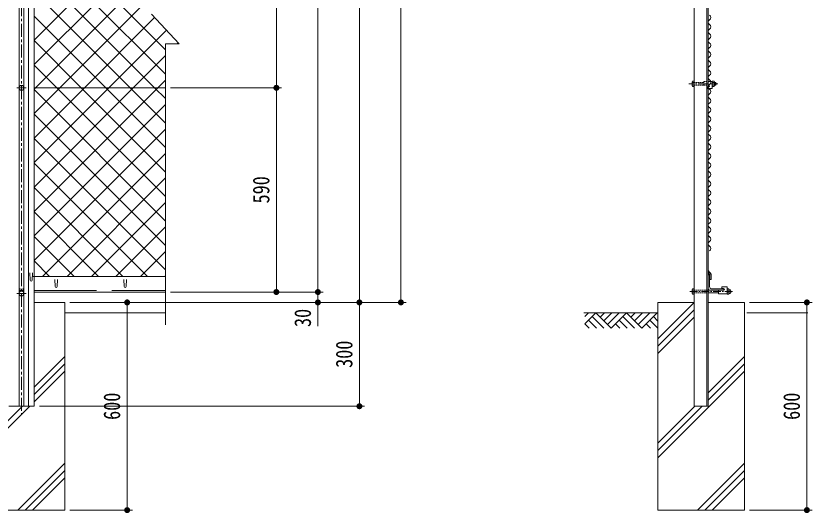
# Model space of a CAD drawing. Units: millimetres, scale not verified. Extents: x -4455 to 4455, y -3150 to 3150.
# Drawn here: x -1509 to 793, y -867 to 570 of the extents above; entities that cross this region are included whole.
import ezdxf
from ezdxf.enums import TextEntityAlignment as Align

# ---------------------------------------------------------------- set-up
doc = ezdxf.new("R2010")
doc.units = ezdxf.units.MM
doc.header["$LTSCALE"] = 30
for name, pattern in [('DASHED', [7.5, 6, -1.5]), ('USER1', [2, 1.25, -0.25, 0.25, -0.25]), ('USER2', [0.1875, 0.125, -0.0625]), ('USER3', [4, 2.5, -0.5, 0.5, -0.5]), ('USER4', [1.125, 0.75, -0.125, 0.125, -0.125])]:
    doc.linetypes.add(name, pattern=pattern)
for name, color, linetype, lineweight in [('0-1_D-STR2', 2, 'Continuous', 13), ('0-2_D-STR1', 1, 'Continuous', 18), ('0-3_D-STR-DIM', 4, 'Continuous', 13), ('0-4_D-BMK', 2, 'USER4', 13), ('0-5_8部品', 7, 'Continuous', 9), ('0-6_D-STR3', 3, 'Continuous', 13), ('0-7_GL', 7, 'Continuous', 9), ('0-9_0', 1, 'Continuous', 18), ('0-B_SUNPOU', 1, 'Continuous', 18), ('0-C_7詳細', 3, 'Continuous', 18), ('0-E_1部材', 7, 'Continuous', 9), ('0-F_4基礎', 4, 'Continuous', 18)]:
    doc.layers.add(name, color=color, linetype=linetype, lineweight=lineweight)
doc.styles.add('ＭＳ ゴシック', font='')
doc.styles.get('ＭＳ ゴシック').set_extended_font_data('MS Gothic')

# ---------------------------------------------------------------- blocks, each defined once
blk = doc.blocks.new('M1')
at = {"layer": '0-B_SUNPOU'}
blk.add_line((-7.5, 0), (-57.86, 0), dxfattribs=at)
for points in [[(0, 0), (-7.5, 0), (-7.44, 0.94)], [(0, 0), (-7.44, -0.94), (-7.5, 0)], [(0, 0), (-7.44, 0.94), (-7.26, 1.87)], [(0, 0), (-7.26, -1.87), (-7.44, -0.94)], [(0, 0), (-7.26, 1.87), (-6.97, 2.76)], [(0, 0), (-6.97, -2.76), (-7.26, -1.87)], [(0, 0), (-6.97, 2.76), (-6.57, 3.61)], [(0, 0), (-6.57, -3.61), (-6.97, -2.76)], [(0, 0), (-6.57, 3.61), (-6.07, 4.41)], [(0, 0), (-6.07, -4.41), (-6.57, -3.61)], [(0, 0), (-6.07, 4.41), (-5.47, 5.13)], [(0, 0), (-5.47, -5.13), (-6.07, -4.41)], [(0, 0), (-5.47, 5.13), (-4.78, 5.78)], [(0, 0), (-4.78, -5.78), (-5.47, -5.13)], [(0, 0), (-4.78, 5.78), (-4.02, 6.33)], [(0, 0), (-4.02, -6.33), (-4.78, -5.78)], [(0, 0), (-4.02, 6.33), (-3.19, 6.79)], [(0, 0), (-3.19, -6.79), (-4.02, -6.33)], [(0, 0), (-3.19, 6.79), (-2.32, 7.13)], [(0, 0), (-2.32, -7.13), (-3.19, -6.79)], [(0, 0), (-2.32, 7.13), (-1.41, 7.37)], [(0, 0), (-1.41, -7.37), (-2.32, -7.13)], [(0, 0), (-1.41, 7.37), (-0.47, 7.49)], [(0, 0), (-0.47, -7.49), (-1.41, -7.37)], [(0, 0), (-0.47, 7.49), (0.47, 7.49)], [(0, 0), (0.47, -7.49), (-0.47, -7.49)], [(0, 0), (0.47, 7.49), (1.41, 7.37)], [(0, 0), (1.41, 7.37), (2.32, 7.13)], [(0, 0), (2.32, 7.13), (3.19, 6.79)], [(0, 0), (3.19, 6.79), (4.02, 6.33)], [(0, 0), (4.02, 6.33), (4.78, 5.78)], [(0, 0), (4.78, 5.78), (5.47, 5.13)], [(0, 0), (5.47, 5.13), (6.07, 4.41)], [(0, 0), (6.07, 4.41), (6.57, 3.61)], [(0, 0), (6.57, 3.61), (6.97, 2.76)], [(0, 0), (6.97, 2.76), (7.26, 1.87)], [(0, 0), (7.26, 1.87), (7.44, 0.94)], [(0, 0), (7.44, 0.94), (7.5, 0)], [(0, 0), (1.41, -7.37), (0.47, -7.49)], [(0, 0), (2.32, -7.13), (1.41, -7.37)], [(0, 0), (3.19, -6.79), (2.32, -7.13)], [(0, 0), (4.02, -6.33), (3.19, -6.79)], [(0, 0), (4.78, -5.78), (4.02, -6.33)], [(0, 0), (5.47, -5.13), (4.78, -5.78)], [(0, 0), (6.07, -4.41), (5.47, -5.13)], [(0, 0), (6.57, -3.61), (6.07, -4.41)], [(0, 0), (6.97, -2.76), (6.57, -3.61)], [(0, 0), (7.26, -1.87), (6.97, -2.76)], [(0, 0), (7.44, -0.94), (7.26, -1.87)], [(0, 0), (7.5, 0), (7.44, -0.94)]]:
    blk.add_solid(points, dxfattribs=at)
blk = doc.blocks.new('GL-マーク')
at = {"layer": '0-9_0'}
for p, q in [((-418.12, -21.21), (-396.91, 0)), ((-418.12, -63.64), (-354.48, 0)), ((-354.48, 0), (-265.86, -88.62)), ((-304.52, 0), (-329.5, -24.98)), ((-262.09, 0), (-308.29, -46.2)), ((-219.67, 0), (-287.08, -67.41)), ((-177.24, 0), (-265.86, -88.62)), ((-177.24, 0), (-88.62, -88.62)), ((-127.28, 0), (-152.26, -24.98)), ((-84.85, 0), (-131.05, -46.19)), ((-42.43, 0), (-109.83, -67.41)), ((0, 0), (-88.62, -88.62)), ((-396.91, -42.43), (-350.71, -88.62)), ((-375.7, -21.21), (-308.29, -88.62)), ((-219.67, -42.43), (-173.47, -88.62)), ((-198.45, -21.21), (-131.05, -88.62)), ((3.77, -88.62), (-42.43, -42.43)), ((4.99, -47.42), (-21.21, -21.21)), ((-418.12, -63.64), (-393.14, -88.62)), ((-240.88, -63.64), (-215.9, -88.62)), ((-38.66, -88.62), (-63.64, -63.64))]:
    blk.add_line(p, q, dxfattribs=at)

msp = doc.modelspace()

# ---------------------------------------------------------------- linework, layer by layer
at = {"layer": '0-1_D-STR2'}
for p, q in [((-1456.74, 499.59), (-1077.08, 879.25)), ((-1077.08, 472.07), (-1456.74, 851.73)), ((-1456.74, 428.88), (-1077.08, 808.54)), ((-1077.08, 401.36), (-1456.74, 781.02)), ((-1452.93, 361.98), (-1077.08, 737.83)), ((-1382.22, 361.98), (-1077.08, 667.12)), ((-1179.12, 361.98), (-1456.74, 639.6)), ((-1249.83, 361.98), (-1456.74, 568.89)), ((-1320.55, 361.98), (-1456.74, 498.18)), ((-1043.49, 488.58), (-1040.17, 491.9)), ((-1391.26, 361.98), (-1456.74, 427.47)), ((-1456.74, 358.17), (-1452.93, 361.98)), ((-1456.74, 287.46), (-1382.22, 361.98)), ((-1077.08, -22.9), (-1456.74, 356.76)), ((-1077.08, 47.81), (-1391.26, 361.98)), ((-1077.08, 118.52), (-1320.55, 361.98)), ((-1077.08, 189.23), (-1249.83, 361.98)), ((-1077.08, 259.94), (-1179.12, 361.98)), ((-1456.74, -66.1), (-1077.08, 313.57)), ((-1077.08, -93.61), (-1456.74, 286.05)), ((-1456.74, -136.81), (-1077.08, 242.86)), ((-1077.08, -164.32), (-1456.74, 215.34)), ((-1432.24, -183.02), (-1077.08, 172.15)), ((-1129.1, -183.02), (-1456.74, 144.63)), ((-1361.53, -183.02), (-1077.08, 101.43)), ((-1199.81, -183.02), (-1456.74, 73.92)), ((-1290.82, -183.02), (-1077.08, 30.72)), ((-1270.52, -183.02), (-1456.74, 3.21)), ((-1220.11, -183.02), (-1077.08, -39.99)), ((-1341.23, -183.02), (-1456.74, -67.5)), ((-1149.4, -183.02), (-1077.08, -110.7)), ((-1411.94, -183.02), (-1456.74, -138.21)), ((-1078.69, -183.02), (-1077.08, -181.41))]:
    msp.add_line(p, q, dxfattribs=at)
at = {"layer": '0-1_D-STR2', "color": 7, "lineweight": 9}
msp.add_line((-1456.74, 361.98), (-1077.08, 361.98), dxfattribs=at)
at = {"layer": '0-1_D-STR2'}
for points in [[(-1077.08, 330.65), (-1108.41, 361.98), (-1456.74, 710.31)], [(-1456.74, 216.75), (-1311.51, 361.98), (-1108.25, 565.24)], [(-1456.74, 146.04), (-1240.8, 361.98), (-1074.21, 528.57)], [(-1456.74, 75.33), (-1170.09, 361.98), (-1077.08, 454.99)], [(-1456.74, 4.61), (-1099.38, 361.98), (-1077.08, 384.28)]]:
    msp.add_lwpolyline(points, dxfattribs=at)
for centre, start, end in [((499.9, 551.35), 118.07249, 241.92751), ((492.79, 564.69), 298.07249, 61.92751), ((499.9, 524.69), 118.07249, 241.92751), ((492.79, 538.02), 298.07249, 61.92751), ((492.79, 511.35), 298.07249, 61.92751), ((499.9, 498.02), 118.07249, 241.92751), ((492.79, 484.69), 298.07249, 61.92751), ((499.9, 471.35), 118.07249, 241.92751), ((492.79, 458.02), 298.07249, 61.92751), ((499.9, 444.69), 118.07249, 241.92751), ((492.79, 431.35), 298.07249, 61.92751), ((499.9, 418.02), 118.07249, 241.92751), ((499.9, 391.35), 118.07249, 241.92751), ((492.79, 404.69), 298.07249, 61.92751), ((499.9, 364.69), 118.07249, 241.92751), ((492.79, 378.02), 298.07249, 61.92751), ((492.79, 351.35), 298.07249, 61.92751), ((499.9, 338.02), 118.07249, 241.92751), ((492.79, 324.69), 298.07249, 61.92751), ((499.9, 311.35), 118.07249, 241.92751), ((492.79, 298.02), 298.07249, 61.92751), ((499.9, 284.69), 118.07249, 241.92751), ((492.79, 271.35), 298.07249, 61.92751), ((499.9, 258.02), 118.07249, 241.92751), ((499.9, 231.35), 118.07249, 241.92751), ((492.79, 244.69), 298.07249, 61.92751), ((499.9, 204.69), 118.07249, 241.92751), ((492.79, 218.02), 298.07249, 61.92751), ((499.9, 178.02), 118.07249, 241.92751), ((492.79, 191.35), 298.07249, 61.92751), ((492.79, 164.69), 298.07249, 61.92751), ((499.9, 151.35), 118.07249, 241.92751), ((492.79, 138.02), 298.07249, 61.92751), ((499.9, 124.69), 118.07249, 241.92751), ((492.79, 111.35), 298.07249, 61.92751), ((499.9, 98.02), 118.07249, 241.92751), ((499.9, 71.35), 118.07249, 241.92751), ((492.79, 84.69), 298.07249, 61.92751), ((499.9, 44.69), 118.07249, 241.92751), ((492.79, 58.02), 298.07249, 61.92751), ((499.9, 18.02), 118.07249, 241.92751), ((492.79, 31.35), 298.07249, 61.92751), ((492.79, 4.69), 298.07249, 61.92751), ((499.9, -8.65), 118.07249, 241.92751), ((492.79, -21.98), 298.07249, 61.92751), ((499.9, -35.31), 118.07249, 241.92751), ((492.79, -48.65), 298.07249, 61.92751), ((499.9, -61.98), 118.07249, 241.92751), ((492.79, -75.31), 298.07249, 61.92751), ((499.9, -88.65), 118.07249, 241.92751), ((492.79, -101.98), 298.07249, 61.92751)]:
    msp.add_arc(centre, 7.56, start, end, dxfattribs=at)
at = {"layer": '0-2_D-STR1'}
for p, q in [((-1500.24, 2027.92), (-1500.25, -558.02)), ((-1486.24, 2027.92), (-1486.25, -558.02)), ((-1472.74, 2010.12), (-1472.75, -558.02)), ((-1456.74, 2010.12), (-1456.75, -558.02)), ((452.14, 1610.85), (452.14, -558.02)), ((488.64, 1602.76), (488.64, -558.02)), ((492.14, 1601.98), (492.14, -558.02)), ((-1460.75, -183.02), (-1077.08, -183.02)), ((492.14, -171.9), (496.88, -177.62)), ((492.14, -177.41), (494.14, -177.41)), ((492.14, -177.41), (492.14, -217.41)), ((492.2, -165.89), (500.88, -176.37)), ((496.14, -179.41), (496.14, -213.41)), ((496.88, -191.46), (496.88, -177.62)), ((500.88, -191.46), (500.88, -176.37)), ((-1397, -191.52), (-1396.25, -212.02)), ((-1389.5, -191.52), (-1390.25, -212.02)), ((-1197, -191.52), (-1196.25, -212.02)), ((-1189.5, -191.52), (-1190.25, -212.02)), ((500.88, -191.46), (496.88, -191.46)), ((-1456.74, -228.02), (-1077.08, -228.02)), ((499.64, -222.41), (529.64, -222.41)), ((501.14, -218.41), (535.14, -218.41)), ((537.14, -222.41), (537.14, -220.41)), ((-1529.75, -558.02), (-1456.75, -558.02)), ((492.14, -558.02), (452.14, -558.02))]:
    msp.add_line(p, q, dxfattribs=at)
at = {"layer": '0-2_D-STR1', "linetype": 'DASHED'}
msp.add_line((-1456.74, -224.02), (-1077.08, -224.02), dxfattribs=at)
at = {"layer": '0-2_D-STR1'}
for centre, radius, start, end in [((494.14, -179.41), 2, 0, 90), ((-1393.25, -212.02), 3, 180, 0), ((-1193.25, -212.02), 3, 180, 0), ((497.14, -217.41), 5, 180, 270), ((501.14, -213.41), 5, 180, 270), ((535.14, -220.41), 2, 0, 90)]:
    msp.add_arc(centre, radius, start, end, dxfattribs=at)
at = {"layer": '0-3_D-STR-DIM', "color": 1, "lineweight": 18}
for p, q in [((-396.23, 1975.62), (-396.23, -223.52)), ((-636.23, -193.52), (-636.23, 1507.48)), ((-516.23, 1507.48), (-516.23, -223.52)), ((-756.23, 917.48), (-756.23, 396.48)), ((-1062.08, 361.98), (-741.23, 361.98)), ((-1062.08, 361.98), (-741.23, 361.98)), ((-756.23, 327.48), (-756.23, -193.52)), ((-636.23, -193.52), (-636.23, -159.02)), ((-1062.08, -228.02), (-621.23, -228.02)), ((-1062.08, -228.02), (-741.23, -228.02)), ((-1062.08, -228.02), (-621.23, -228.02)), ((-636.23, -228.02), (-636.23, -258.02)), ((-1353.25, -258.02), (-621.23, -258.02)), ((-1353.25, -258.02), (-501.23, -258.02)), ((-1353.25, -258.02), (-501.23, -258.02)), ((-1353.25, -258.02), (-1172.75, -258.02)), ((-1353.25, -258.02), (-381.23, -258.02)), ((612.14, -258.02), (792.64, -258.02)), ((-1187.75, -292.52), (-1187.75, -823.52)), ((-636.23, -292.52), (-636.23, -327.02)), ((-516.23, -292.52), (-516.23, -523.52)), ((777.64, -292.52), (777.64, -823.52)), ((-1441.25, -558.02), (-501.23, -558.02)), ((-1353.25, -858.02), (-1172.75, -858.02)), ((612.14, -858.02), (792.64, -858.02))]:
    msp.add_line(p, q, dxfattribs=at)
at = {"layer": '0-3_D-STR-DIM'}
for p, q in [((-1117.08, 574.74), (-1037.08, 488.58)), ((-1077.08, 488.58), (-1077.08, -323.1)), ((-1077.08, 488.58), (-1037.08, 488.58))]:
    msp.add_line(p, q, dxfattribs=at)
at = {"layer": '0-4_D-BMK', "linetype": 'USER1'}
msp.add_line((-1493.25, 2046.61), (-1493.25, -580.85), dxfattribs=at)
at = {"layer": '0-4_D-BMK'}
for p, q in [((519.76, 373.41), (436.27, 373.41)), ((562.84, -226.86), (437.38, -226.86))]:
    msp.add_line(p, q, dxfattribs=at)
at = {"layer": '0-4_D-BMK', "linetype": 'USER3'}
msp.add_line((-1506.68, -232.47), (-1479.8, -232.47), dxfattribs=at)
msp.add_line((-1506.68, -232.47), (-1479.8, -232.47), dxfattribs=at)
at = {"layer": '0-5_8部品', "color": 1, "linetype": 'USER1', "lineweight": 18}
msp.add_line((-1506.68, 361.98), (-1479.8, 361.98), dxfattribs=at)
at = {"layer": '0-5_8部品'}
for p, q in [((-1469.22, -172.86), (-1468.47, -193.36)), ((-1461.72, -172.86), (-1462.47, -193.36))]:
    msp.add_line(p, q, dxfattribs=at)
at = {"layer": '0-5_8部品', "color": 3, "lineweight": 18}
msp.add_lwpolyline([(-1485.41, 361.98), (-1489.33, 355.19), (-1497.17, 355.19), (-1501.09, 361.98), (-1497.17, 368.77), (-1489.33, 368.77)], close=True, dxfattribs=at)
msp.add_circle((-1493.25, 361.98), 6.8, dxfattribs=at)
at = {"layer": '0-5_8部品'}
msp.add_arc((-1465.47, -193.36), 3, 180, 0, dxfattribs=at)
at = {"layer": '0-6_D-STR3'}
for p, q in [((445.74, 379.33), (446.85, 381.25)), ((445.74, 367.49), (445.74, 379.33)), ((446.43, 377.41), (452.14, 377.41)), ((446.43, 369.41), (452.14, 369.41)), ((446.85, 381.25), (452.14, 381.25)), ((452.14, 365.57), (452.14, 381.25)), ((492.14, 379.73), (504.21, 379.73)), ((492.14, 369.23), (493.96, 369.23)), ((504.21, 365.57), (504.21, 381.25)), ((504.21, 379.73), (504.21, 359.73)), ((509.93, 377.41), (504.21, 377.41)), ((509.93, 369.41), (504.21, 369.41)), ((510.61, 367.49), (510.61, 379.33)), ((510.61, 377.41), (514.17, 377.41)), ((510.61, 369.41), (514.17, 369.41)), ((514.17, 369.41), (514.17, 377.41)), ((445.74, 367.49), (446.85, 365.57)), ((446.85, 365.57), (452.14, 365.57)), ((490.01, 364.73), (493.96, 364.73)), ((490.01, 359.73), (504.21, 359.73)), ((509.5, 365.57), (504.21, 365.57)), ((510.61, 367.49), (509.5, 365.57)), ((445.74, -232.78), (445.74, -220.94)), ((446.43, -222.86), (452.14, -222.86)), ((452.14, -234.7), (452.14, -219.02)), ((487.24, -222.86), (521.95, -222.86)), ((521.95, -233.18), (521.95, -222.68)), ((521.95, -222.68), (536.7, -222.68)), ((531.95, -213.18), (546.95, -213.18)), ((531.95, -218.18), (531.95, -213.18)), ((531.95, -218.18), (536.7, -218.18)), ((546.95, -233.18), (546.95, -213.18)), ((552.24, -219.02), (546.95, -219.02)), ((546.95, -219.02), (546.95, -234.7)), ((552.67, -222.86), (546.95, -222.86)), ((553.35, -220.94), (552.24, -219.02)), ((553.35, -220.94), (553.35, -232.78)), ((445.74, -232.78), (446.85, -234.7)), ((446.43, -230.86), (452.14, -230.86)), ((446.85, -234.7), (452.14, -234.7)), ((492.14, -230.86), (522, -230.86)), ((521.95, -233.18), (546.95, -233.18)), ((552.67, -230.86), (546.95, -230.86))]:
    msp.add_line(p, q, dxfattribs=at)
at = {"layer": '0-6_D-STR3', "color": 1, "linetype": 'USER2'}
for p, q in [((452.14, 377.41), (480.01, 377.41)), ((452.14, 369.41), (480.01, 369.41)), ((480.01, 379.73), (480.01, 369.23)), ((480.01, 379.73), (492.14, 379.73)), ((480.01, 369.23), (492.14, 369.23)), ((490.01, 364.73), (490.01, 359.73)), ((-1499.5, -229.71), (-1499.5, -218.79)), ((-1499.5, -229.71), (-1499.5, -218.79)), ((-1497.5, -218.79), (-1499.5, -218.79)), ((-1497.5, -223.79), (-1499.5, -223.79)), ((-1497.5, -223.79), (-1499.5, -223.79)), ((-1498.67, -228.29), (-1499.5, -228.29)), ((-1498.67, -228.29), (-1499.5, -228.29)), ((-1497.5, -226.25), (-1497.5, -218.79)), ((-1497.5, -224.02), (-1489, -224.02)), ((-1497.5, -224.02), (-1489, -224.02)), ((-1489, -218.79), (-1487, -218.79)), ((-1489, -226.25), (-1489, -218.79)), ((-1489, -223.79), (-1487, -223.79)), ((-1489, -223.79), (-1487, -223.79)), ((-1487.82, -228.29), (-1487, -228.29)), ((-1487.82, -228.29), (-1487, -228.29)), ((-1487, -229.71), (-1487, -218.79)), ((-1487, -229.71), (-1487, -218.79)), ((452.14, -222.86), (492.14, -222.86)), ((452.14, -230.86), (492.14, -230.86))]:
    msp.add_line(p, q, dxfattribs=at)
at = {"layer": '0-6_D-STR3', "color": 1}
for p, q in [((510.61, 376.61), (514.57, 376.61)), ((510.61, 370.21), (514.57, 370.21))]:
    msp.add_line(p, q, dxfattribs=at)
at = {"layer": '0-6_D-STR3'}
for points in [[(510.61, 379.33), (509.5, 381.25), (504.21, 381.25)], [(445.74, -220.94), (446.85, -219.02), (452.14, -219.02)], [(553.35, -232.78), (552.24, -234.7), (546.95, -234.7)]]:
    msp.add_lwpolyline(points, dxfattribs=at)
msp.add_lwpolyline([(-1485.41, -232.47), (-1489.33, -239.26), (-1497.17, -239.26), (-1501.09, -232.47), (-1497.17, -225.68), (-1489.33, -225.68)], close=True, dxfattribs=at)
msp.add_lwpolyline([(-1485.41, -232.47), (-1489.33, -239.26), (-1497.17, -239.26), (-1501.09, -232.47), (-1497.17, -225.68), (-1489.33, -225.68)], close=True, dxfattribs=at)
at = {"layer": '0-6_D-STR3', "color": 1, "linetype": 'USER2'}
for points in [[(-1497.5, -226.25), (-1497.5, -218.79), (-1499.5, -218.79)], [(-1489, -226.25), (-1489, -218.79), (-1487, -218.79)]]:
    msp.add_lwpolyline(points, dxfattribs=at)
at = {"layer": '0-6_D-STR3'}
msp.add_circle((-1493.25, -232.47), 6.8, dxfattribs=at)
msp.add_circle((-1493.25, -232.47), 6.8, dxfattribs=at)
for centre, radius, start, end in [((448.77, 379.33), 3.03, 180, 219.3382), ((457.74, 373.41), 12, 160.52878, 199.47122), ((448.77, 367.49), 3.03, 140.6618, 180), ((493.96, 366.98), 2.25, 270, 90), ((507.58, 379.33), 3.03, 320.6618, 0), ((498.61, 373.41), 12, 340.52878, 19.47122), ((507.58, 367.49), 3.03, 0, 39.3382), ((507.24, 373.41), 8, 330, 30), ((448.77, -220.94), 3.03, 180, 219.3382), ((457.74, -226.86), 12, 160.52878, 199.47122), ((536.7, -220.43), 2.25, 270, 90), ((550.32, -220.94), 3.03, 320.6618, 0), ((541.35, -226.86), 12, 340.52878, 19.47122), ((552.57, -226.86), 5.97, 277.58062, 82.41938), ((448.77, -232.78), 3.03, 140.6618, 180), ((550.32, -232.78), 3.03, 0, 39.3382)]:
    msp.add_arc(centre, radius, start, end, dxfattribs=at)
at = {"layer": '0-7_GL'}
for p, q in [((-1368.25, -288.02), (-1077.08, -288.02)), ((132.42, -288.02), (347.14, -288.02)), ((780.52, -288.02), (603.59, -288.02))]:
    msp.add_line(p, q, dxfattribs=at)
at = {"layer": '0-C_7詳細', "color": 7, "lineweight": 9}
msp.add_line((492.14, 364.73), (492.14, 359.73), dxfattribs=at)
at = {"layer": '0-E_1部材'}
msp.add_line((497.14, -222.41), (537.14, -222.41), dxfattribs=at)
at = {"layer": '0-F_4基礎', "color": 7, "lineweight": 9}
for p, q in [((-1456.74, -258.02), (-1368.25, -258.02)), ((-1368.25, -858.02), (-1368.25, -258.02)), ((347.14, -858.02), (347.14, -258.02)), ((347.14, -258.02), (452.14, -258.02)), ((492.14, -258.02), (597.14, -258.02)), ((597.14, -858.02), (597.14, -258.02)), ((-1618.25, -858.02), (-1368.25, -858.02)), ((347.14, -858.02), (597.14, -858.02))]:
    msp.add_line(p, q, dxfattribs=at)
at = {"layer": '0-F_4基礎'}
for p, q in [((347.14, -363.02), (452.14, -258.02)), ((347.14, -384.23), (452.14, -279.23)), ((347.14, -405.44), (452.14, -300.44)), ((-1456.75, -502.75), (-1368.25, -414.25)), ((492.14, -519.25), (597.14, -414.25)), ((-1456.75, -523.96), (-1368.25, -435.46)), ((492.14, -540.46), (597.14, -435.46)), ((-1456.75, -545.18), (-1368.25, -456.68)), ((347.14, -706.68), (597.14, -456.68)), ((-1618.25, -706.68), (-1469.59, -558.02)), ((-1618.25, -685.46), (-1490.8, -558.02)), ((347.14, -685.46), (474.59, -558.02)), ((347.14, -664.25), (453.38, -558.02)), ((-1504.19, -858.02), (-1368.25, -722.07)), ((461.2, -858.02), (597.14, -722.07)), ((-1482.98, -858.02), (-1368.25, -743.28)), ((482.41, -858.02), (597.14, -743.28)), ((-1461.77, -858.02), (-1368.25, -764.5)), ((503.62, -858.02), (597.14, -764.5))]:
    msp.add_line(p, q, dxfattribs=at)

# ---------------------------------------------------------------- block references
at = {"layer": '0-3_D-STR-DIM', "xscale": 1.15, "yscale": 1.15}
for p, rotation in [((-756.23, 361.98), 270), ((-756.23, 361.98), 90), ((-756.23, -228.02), 270), ((-636.23, -228.02), 270), ((-636.23, -228.02), 270), ((-516.23, -258.02), 270), ((-396.23, -258.02), 270), ((-1187.75, -258.02), 90), ((-636.23, -258.02), 90), ((-516.23, -258.02), 90), ((777.64, -258.02), 90), ((-516.23, -558.02), 270), ((-1187.75, -858.02), 270), ((777.64, -858.02), 270)]:
    msp.add_blockref('M1', p, dxfattribs=dict(at, rotation=rotation))
at = {"layer": '0-7_GL', "xscale": 0.5, "yscale": 0.5}
msp.add_blockref('GL-マーク', (344.49, -288.17), dxfattribs=at)

# ---------------------------------------------------------------- texts
at = {"layer": '0-3_D-STR-DIM', "color": 3, "style": 'ＭＳ ゴシック', "width": 0.8}
for s, p in [('590', (-761.98, 27.88)), ('30', (-641.86, -329.08)), ('300', (-521.98, -447.12)), ('600', (-1193.5, -597.42)), ('600', (771.89, -597.42))]:
    msp.add_text(s, height=48.17, rotation=90, dxfattribs=at).set_placement(p, align=Align.BOTTOM_LEFT)

doc.saveas('drawing.dxf')
